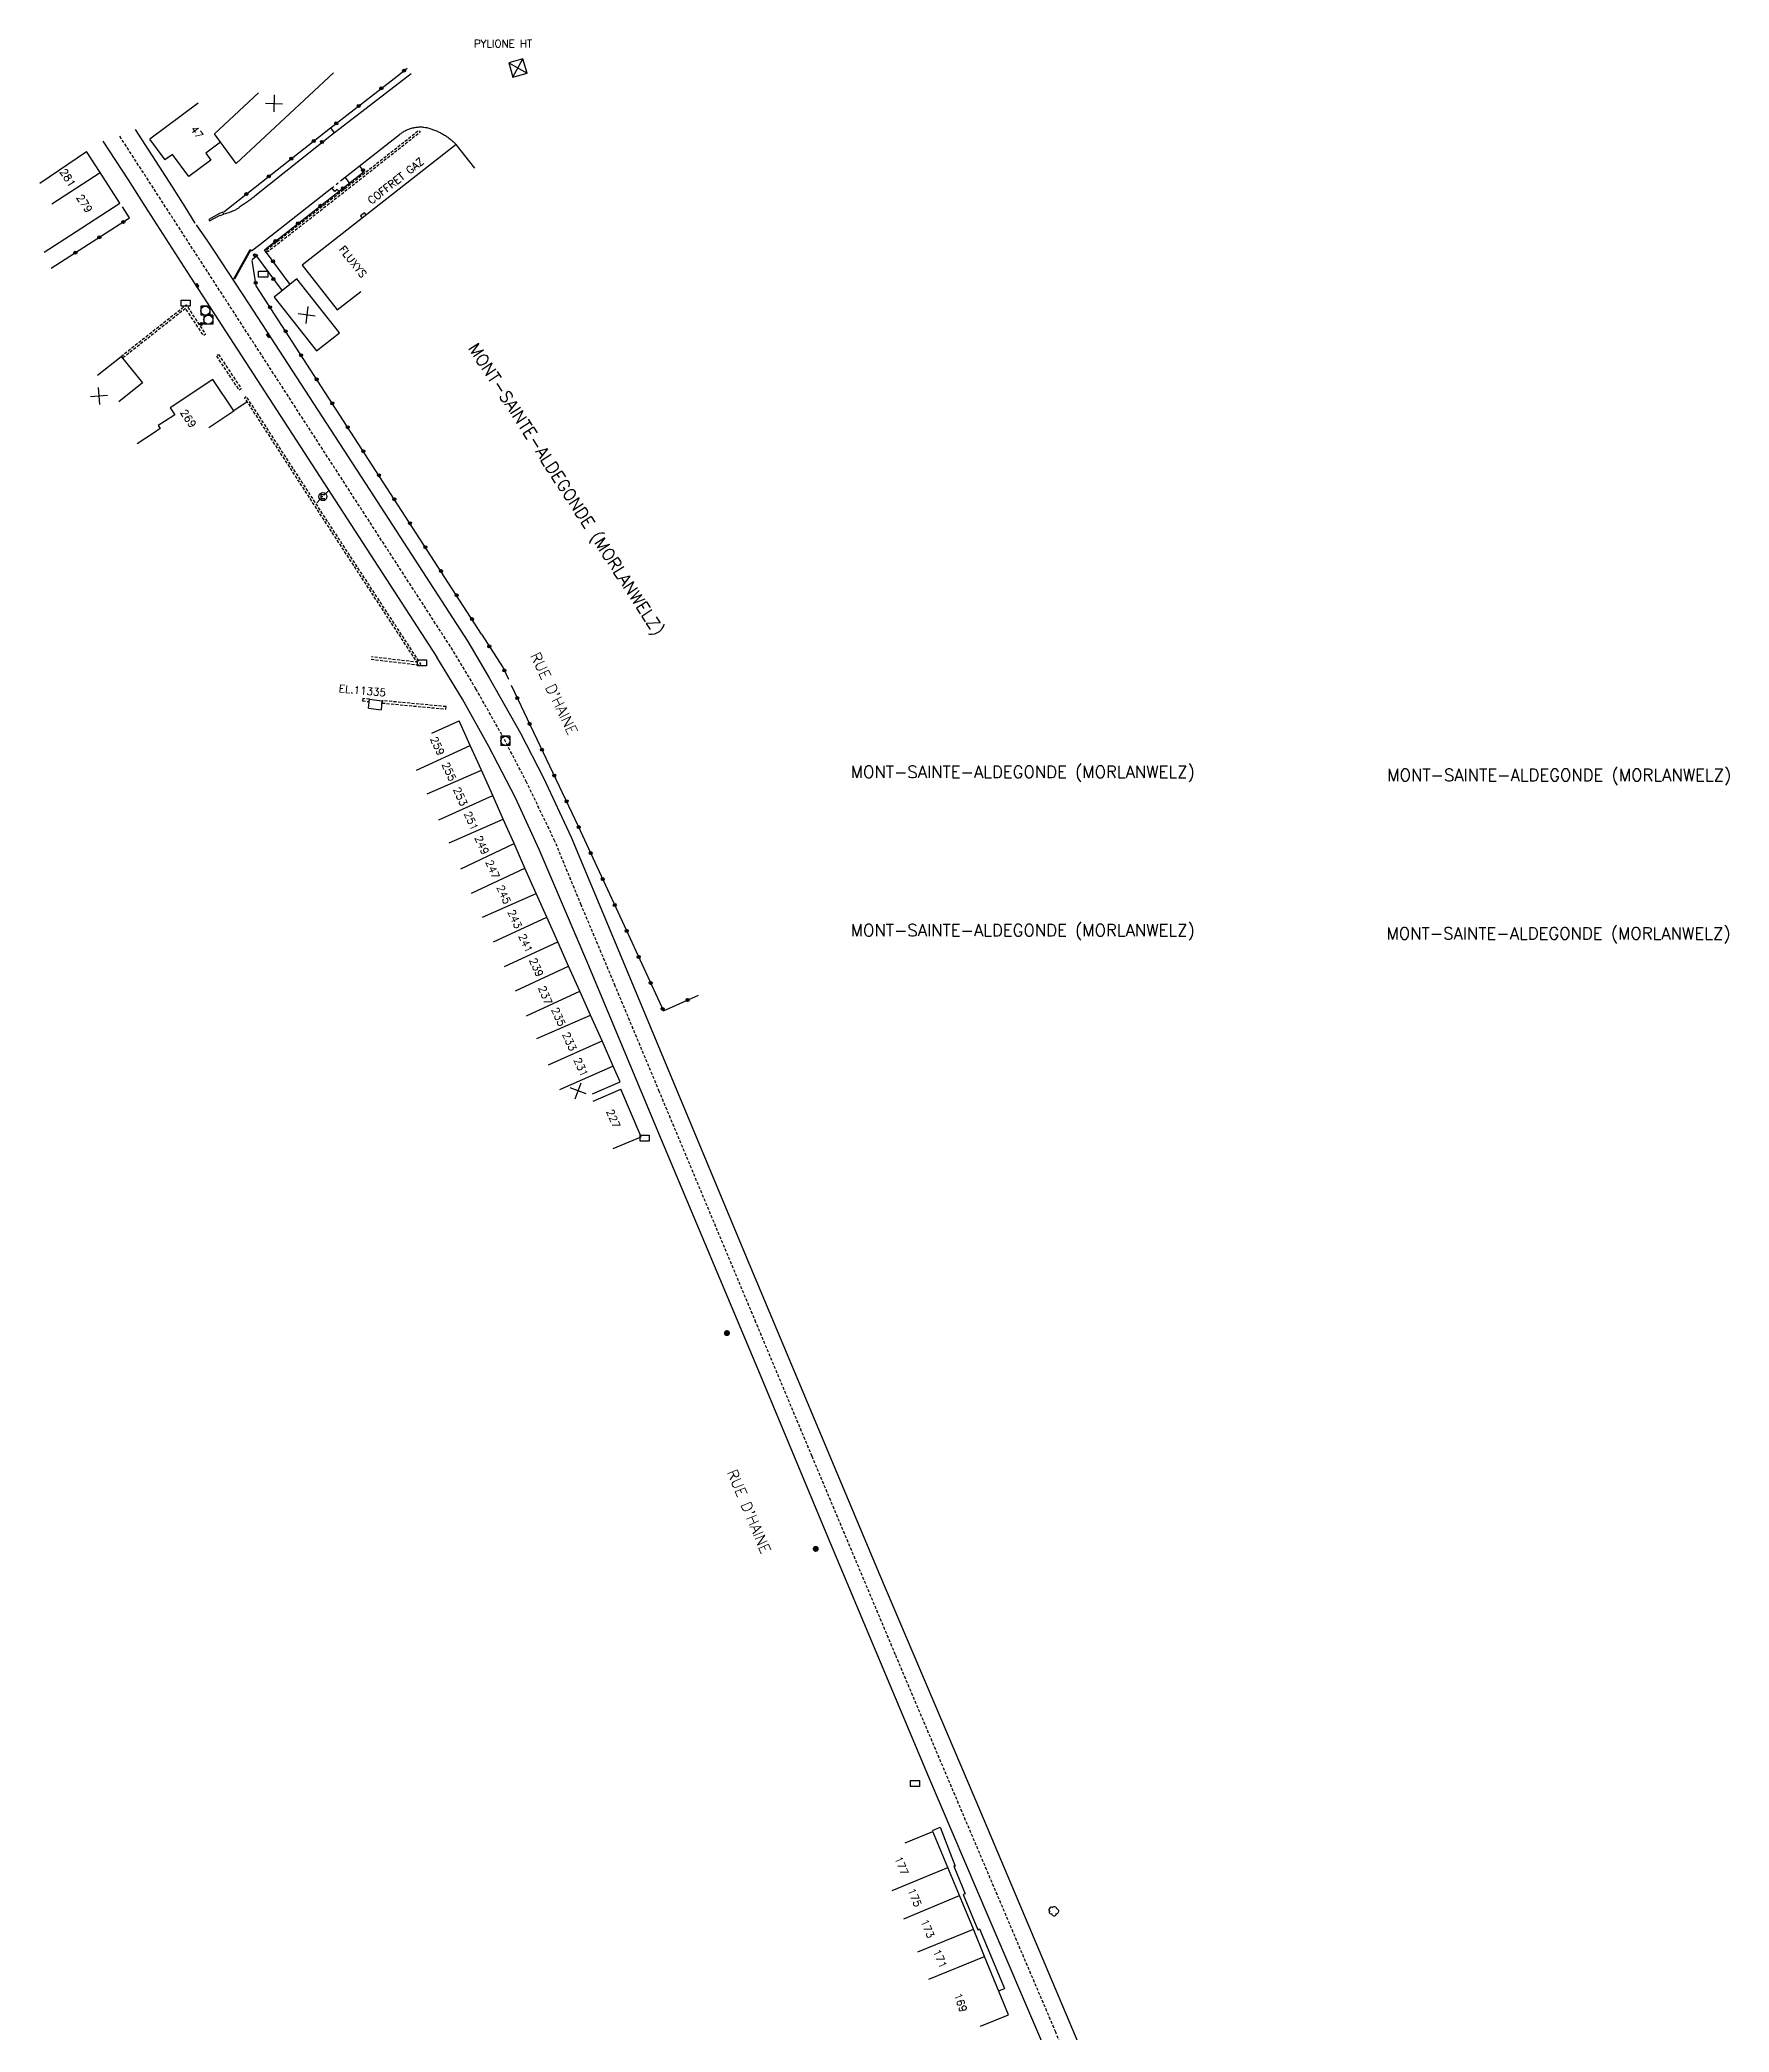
# Model space of a CAD drawing. Header units: millimetres. Extents: x 139000 to 140000, y 124000 to 124885.
# Drawn here: x 139292.3 to 139573, y 124554.5 to 124885.5 of the extents above; entities that cross this region are included whole.
import ezdxf
from ezdxf.enums import TextEntityAlignment as Align

# ---------------------------------------------------------------- set-up
doc = ezdxf.new("R2010")
doc.units = ezdxf.units.MM
doc.linetypes.add('DASHED', pattern=[0.75, 0.5, -0.25])
doc.layers.get('0').update_dxf_attribs({"linetype": 'CONTINUOUS'})
for name, color, linetype in [('W0001', 6, 'DASHED'), ('W0008', 7, 'CONTINUOUS'), ('W0100', 7, 'CONTINUOUS'), ('W0105', 7, 'CONTINUOUS'), ('W0112', 1, 'DASHED'), ('W0300', 7, 'CONTINUOUS'), ('W0322', 7, 'CONTINUOUS'), ('W0400', 7, 'CONTINUOUS'), ('W0420', 7, 'CONTINUOUS'), ('W0471', 7, 'CONTINUOUS'), ('W0473', 7, 'CONTINUOUS'), ('W0980', 7, 'CONTINUOUS'), ('W0984', 7, 'CONTINUOUS'), ('W0989', 7, 'CONTINUOUS'), ('W0991', 7, 'CONTINUOUS'), ('W1102', 7, 'CONTINUOUS'), ('W1471', 7, 'CONTINUOUS'), ('W1473', 7, 'CONTINUOUS')]:
    doc.layers.add(name, color=color, linetype=linetype)
doc.styles.get("Standard").update_dxf_attribs({"font": 'romans.shx', "width": 0.85})

# ---------------------------------------------------------------- blocks, each defined once
blk = doc.blocks.new('t322o')
at = {"color": 0, "linetype": 'Continuous'}
for radius in [0.25, 0.15]:
    blk.add_circle((0, 0), radius, dxfattribs=at)
blk = doc.blocks.new('t991o')
at = {"color": 0, "linetype": 'Continuous'}
for p, q in [((-1, 1), (1, -1)), ((-1, -1), (1, 1))]:
    blk.add_line(p, q, dxfattribs=at)
blk = doc.blocks.new('T420')
for p, q in [((0.75, 0.75), (-0.75, 0.75)), ((-0.75, 0.75), (-0.75, -0.75)), ((0.75, 0.75), (0.75, -0.75)), ((0.75, -0.75), (-0.75, -0.75))]:
    blk.add_line(p, q)
blk.add_ellipse((0, 0), major_axis=(-0.53, 0.53), ratio=1, start_param=3.926991, end_param=10.210176)
blk = doc.blocks.new('T400')
for p, q in [((-0.15, 0.3), (0.15, 0.3)), ((-0.15, -0.25), (-0.15, 0.3)), ((-0.15, 0.15), (0.15, 0.15)), ((-0.15, 0), (0.15, 0)), ((0.15, 0.3), (0.15, -0.25)), ((-0.15, -0.15), (0.15, -0.15)), ((-0.15, -0.25), (-0.15, -0.3)), ((-0.15, -0.3), (0.15, -0.3)), ((0.15, -0.3), (0.15, -0.25))]:
    blk.add_line(p, q)
blk = doc.blocks.new('T471')
for p, q in [((-0.333334, 0.333334), (-0.333334, -0.333334)), ((-0.333334, 0.333334), (0.333334, 0.333334)), ((-0.333334, 0), (0, 0)), ((0.500001, 0.500001), (1.000002, 1.000002)), ((-0.500001, -0.500001), (-1.000002, -1.000002)), ((-0.333334, -0.333334), (0.333334, -0.333334))]:
    blk.add_line(p, q)
blk.add_ellipse((0, 0), major_axis=(0.471405, 0.471405), ratio=1, start_param=5.4977871438, end_param=11.780972451)
blk = doc.blocks.new('T300')
for p, q in [((-0.8, 0.51), (-0.86, 0.34)), ((-0.86, 0.34), (-0.86, 0.17)), ((-0.86, 0.17), (-0.74, 0.06)), ((-0.69, 0.63), (-0.8, 0.51)), ((-0.8, -0.06), (-0.74, 0.06)), ((-0.74, 0.06), (-0.69, 0.11)), ((-0.57, 0.69), (-0.69, 0.63)), ((-0.46, 0.69), (-0.57, 0.69)), ((-0.29, 0.63), (-0.46, 0.69)), ((-0.29, 0.63), (-0.17, 0.74)), ((-0.23, 0.57), (-0.29, 0.63)), ((-0.17, 0.74), (-0.06, 0.8)), ((-0.06, 0.8), (0.06, 0.8)), ((0.06, 0.8), (0.23, 0.74)), ((0.23, 0.74), (0.34, 0.63)), ((0.34, 0.63), (0.4, 0.51)), ((0.46, 0.46), (0.34, 0.46)), ((0.4, 0.51), (0.4, 0.46)), ((0.57, 0.4), (0.46, 0.46)), ((0.57, 0.4), (0.69, 0.29)), ((0.69, 0.29), (0.74, 0.17)), ((0.74, 0.06), (0.69, -0.17)), ((0.74, 0.17), (0.74, 0.06)), ((-0.8, -0.17), (-0.8, -0.06)), ((-0.8, -0.23), (-0.8, -0.17)), ((-0.74, -0.34), (-0.8, -0.23)), ((-0.69, -0.4), (-0.74, -0.34)), ((-0.51, -0.46), (-0.69, -0.4)), ((-0.4, -0.46), (-0.51, -0.46)), ((-0.4, -0.46), (-0.34, -0.46)), ((-0.34, -0.46), (-0.34, -0.4)), ((-0.34, -0.51), (-0.34, -0.46)), ((-0.29, -0.63), (-0.34, -0.51)), ((-0.17, -0.74), (-0.29, -0.63)), ((-0.06, -0.8), (-0.17, -0.74)), ((0.06, -0.8), (-0.06, -0.8)), ((0.17, -0.74), (0.06, -0.8)), ((0.23, -0.69), (0.17, -0.74)), ((0.29, -0.46), (0.23, -0.46)), ((0.29, -0.63), (0.23, -0.69)), ((0.46, -0.4), (0.29, -0.46)), ((0.34, -0.51), (0.29, -0.63)), ((0.34, -0.51), (0.34, -0.46)), ((0.57, -0.34), (0.46, -0.4)), ((0.63, -0.29), (0.57, -0.34)), ((0.69, -0.17), (0.63, -0.29))]:
    blk.add_line(p, q)
blk = doc.blocks.new('T1471')
at = {"color": 0, "linetype": 'Continuous', "flags": 128}
blk.add_lwpolyline([(-0.75, -0.5), (-0.75, 0.5), (0.75, 0.5), (0.75, -0.5), (-0.75, -0.5)], dxfattribs=at)
blk = doc.blocks.new('T1473')
at = {"color": 0, "linetype": 'Continuous', "const_width": 0.5, "flags": 128}
blk.add_lwpolyline([(-0.25, 0, 1), (0.25, 0, 1)], format="xyb", close=True, dxfattribs=at)

msp = doc.modelspace()

# ---------------------------------------------------------------- linework, layer by layer
at = {"layer": 'W0001', "flags": 128}
msp.add_lwpolyline([(139360.89, 124784.07), (139305.43, 124869.63)], dxfattribs=at)
at = {"layer": 'W0001'}
msp.add_lwpolyline([(139464.81, 124545.03), (139461.1, 124554.46), (139455.5, 124567.58), (139447.88, 124585.51), (139434.45, 124617.17), (139420.6, 124650.12), (139411.27, 124672.38), (139404.31, 124688.99), (139395.21, 124710.75), (139387.89, 124728.27), (139382.23, 124741.72), (139377.86, 124752.33), (139373.16, 124762.12), (139369.04, 124770.01), (139364.74, 124777.63), (139360.89, 124784.07)], dxfattribs=at)
at = {"layer": 'W0008', "flags": 128}
for points in [[(139353.99, 124879.85), (139340.73, 124869.63), (139328.01, 124859.49), (139327.84, 124859.36), (139327.67, 124859.23), (139327.49, 124859.09), (139327.32, 124858.96), (139327.14, 124858.83), (139326.96, 124858.71), (139326.78, 124858.58), (139326.6, 124858.46), (139326.29, 124858.25), (139325.98, 124858.04), (139325.68, 124857.82), (139325.38, 124857.6), (139325.27, 124857.53), (139325.17, 124857.46), (139325.06, 124857.39), (139324.95, 124857.33), (139324.84, 124857.26), (139324.73, 124857.2), (139324.62, 124857.14), (139324.5, 124857.09), (139324.3, 124856.99), (139324.09, 124856.9), (139323.88, 124856.82), (139323.67, 124856.75), (139323.46, 124856.69), (139323.24, 124856.63), (139323.03, 124856.58), (139322.81, 124856.53, 5.913967)], [(139342.22, 124862.03), (139342.99, 124862.64), (139352.03, 124869.73), (139352.16, 124869.84), (139352.29, 124869.94), (139352.42, 124870.03), (139352.55, 124870.13), (139352.69, 124870.21), (139352.83, 124870.3), (139352.97, 124870.37), (139353.11, 124870.45), (139353.26, 124870.52), (139353.41, 124870.58), (139353.56, 124870.65), (139353.71, 124870.7), (139353.86, 124870.75), (139354.02, 124870.8), (139354.17, 124870.84), (139354.33, 124870.88), (139354.49, 124870.91), (139354.65, 124870.94), (139354.81, 124870.96), (139354.97, 124870.98), (139355.13, 124870.99), (139355.3, 124871), (139355.46, 124871), (139355.62, 124871), (139355.78, 124871), (139355.94, 124870.98), (139356.1, 124870.97), (139356.27, 124870.94), (139356.43, 124870.92), (139356.58, 124870.89), (139356.74, 124870.85), (139356.9, 124870.81), (139357.06, 124870.76), (139357.22, 124870.71), (139357.38, 124870.66), (139357.54, 124870.6), (139357.7, 124870.55), (139357.86, 124870.49), (139358.01, 124870.42), (139358.17, 124870.36), (139358.32, 124870.29), (139358.47, 124870.22), (139358.63, 124870.15), (139358.78, 124870.07), (139358.92, 124869.99), (139359.07, 124869.91), (139359.22, 124869.83), (139359.36, 124869.75), (139359.51, 124869.66), (139359.65, 124869.57), (139359.79, 124869.48), (139359.93, 124869.38), (139360.07, 124869.28), (139360.2, 124869.19), (139360.34, 124869.08), (139360.47, 124868.98), (139360.6, 124868.88), (139360.73, 124868.77), (139360.86, 124868.66), (139360.99, 124868.55), (139361.11, 124868.43), (139361.23, 124868.32), (139361.35, 124868.2), (139361.47, 124868.08, 0.132005)]]:
    msp.add_lwpolyline(points, format="xyb", dxfattribs=at)
for points in [[(139318.08, 124855), (139318.07, 124855.02), (139316.42, 124857.73), (139314.3, 124861.07), (139308.14, 124870.6)], [(139343.89, 124861.5), (139342.99, 124862.64)], [(139327.43, 124850.44), (139328.81, 124851.49), (139340.8, 124860.9), (139341.09, 124861.13)], [(139341.48, 124861.44), (139341.83, 124861.72)], [(139318.25, 124854.75), (139320.11, 124852.04), (139321.22, 124850.38), (139327.04, 124841.53), (139347.72, 124809.72), (139363.36, 124785.53)]]:
    msp.add_lwpolyline(points, dxfattribs=at)
at = {"layer": 'W0008'}
for points in [[(139302.72, 124868.66), (139306.96, 124862.21), (139309.7, 124857.85), (139316.7, 124847), (139358.24, 124782.9)], [(139342.09, 124860.09), (139341.69, 124860.61), (139341.27, 124860.3), (139340.8, 124860.9)], [(139363.36, 124785.53), (139366.95, 124779.45), (139372.13, 124770.28), (139375.98, 124762.84), (139380.57, 124752.99), (139387.59, 124736.17), (139410.08, 124682.25), (139431.81, 124630.49), (139448.6, 124591.05), (139465.52, 124550.98)], [(139506.41, 124353.29), (139503.08, 124369.24), (139497.77, 124394.37), (139492.82, 124417.92), (139487.81, 124441.68), (139482.61, 124466.74), (139477.64, 124490.72), (139473.6, 124509), (139470.22, 124520.78), (139466.27, 124533.42), (139463.78, 124540.16), (139458.64, 124553.32), (139450.02, 124573.33), (139440, 124596.8), (139423.65, 124635.71), (139411.57, 124664.65), (139395.58, 124702.72), (139383.32, 124732.04), (139375.22, 124750.96), (139371.31, 124759.55), (139366.89, 124768.08), (139362.48, 124775.93), (139358.24, 124782.9)]]:
    msp.add_lwpolyline(points, dxfattribs=at)
at = {"layer": 'W0008', "flags": 128}
for points in [[(139320.34, 124855.64), (139320.47, 124855.4), (139322.23, 124856.35), (139322.25, 124856.31), (139322.81, 124856.53), (139322.69, 124856.83), (139322.12, 124856.6)], [(139327.22, 124850.67), (139327.31, 124850.61), (139324.6, 124845.73), (139324.5, 124845.77)]]:
    msp.add_lwpolyline(points, close=True, dxfattribs=at)
at = {"layer": 'W0100'}
for p, q in [((139346.88, 124774.46), (139347.02, 124775.92)), ((139346.88, 124774.46), (139348.96, 124774.18)), ((139357.4, 124770.3), (139361.96, 124772.33)), ((139384.22, 124709.16), (139388.82, 124711.11)), ((139436.07, 124585.89), (139440.69, 124587.81))]:
    msp.add_line(p, q, dxfattribs=at)
for points in [[(139341.08, 124880), (139341.08, 124880), (139324.86, 124864.91), (139321.27, 124869.84)], [(139301.85, 124829.76), (139305.75, 124832.89), (139309.3, 124828.47), (139305.41, 124825.34)], [(139347.02, 124775.92), (139349.11, 124775.63), (139348.96, 124774.18)], [(139384.12, 124710.37), (139388.7, 124712.38), (139387.55, 124714.98), (139385.69, 124719.15), (139383.78, 124723.45), (139382.02, 124727.4), (139380.14, 124731.59), (139378.34, 124735.64), (139376.53, 124739.69), (139374.75, 124743.65), (139372.87, 124747.84), (139371.08, 124751.93), (139369.26, 124756), (139367.52, 124759.94), (139365.64, 124764.12), (139363.8, 124768.22), (139361.96, 124772.33)], [(139387.56, 124701.26), (139392.17, 124703.21), (139388.82, 124711.11)], [(139448.61, 124555.44), (139453.24, 124557.33), (139449.28, 124567.05), (139447.42, 124571.59), (139445.09, 124577.16), (139443.18, 124581.81), (139440.69, 124587.81)]]:
    msp.add_lwpolyline(points, dxfattribs=at)
at = {"layer": 'W0100', "flags": 128}
for points in [[(139292.99, 124850.21), (139297.18, 124852.92), (139305.56, 124858.35), (139302.27, 124863.41), (139300, 124866.91)], [(139322.28, 124868.45), (139319.83, 124866.63), (139320.68, 124865.46), (139317.01, 124862.77), (139314.33, 124866.44), (139313.51, 124865.88), (139313.5, 124865.85), (139313.11, 124865.54), (139310.56, 124868.95)], [(139364.55, 124864.14), (139361.47, 124868.08), (139335.87, 124848.03), (139341.69, 124840.6), (139345.63, 124843.68)], [(139346.52, 124856.37), (139346.22, 124856.75), (139345.55, 124856.21), (139345.85, 124855.84)], [(139320.34, 124821.07), (139324.51, 124823.84), (139321.03, 124829.07), (139313.92, 124824.35), (139314.68, 124823.15), (139312.95, 124822.05), (139311.93, 124821.41), (139312.28, 124820.88), (139311.33, 124820.26), (139308.42, 124818.36)]]:
    msp.add_lwpolyline(points, dxfattribs=at)
msp.add_lwpolyline([(139338.25, 124833.78), (139342.04, 124836.77), (139334.97, 124845.75), (139331.18, 124842.75)], close=True, dxfattribs=at)
at = {"layer": 'W0105'}
for p, q in [((139440.61, 124587.99), (139441.9, 124588.52)), ((139451.61, 124561.32), (139452.58, 124561.72))]:
    msp.add_line(p, q, dxfattribs=at)
msp.add_lwpolyline([(139441.9, 124588.52), (139444.4, 124582.06), (139444.18, 124582.06), (139446.05, 124577.45), (139445.73, 124577.32), (139448.15, 124571.46), (139448.44, 124571.64), (139452.58, 124561.72)], dxfattribs=at)
at = {"layer": 'W0112'}
for p, q in [((139345.94, 124776.03), (139345.9, 124775.63)), ((139347.02, 124775.92), (139345.94, 124776.03)), ((139349.18, 124775.69), (139349.14, 124775.29)), ((139359.76, 124774.69), (139349.18, 124775.69))]:
    msp.add_line(p, q, dxfattribs=at)
at = {"layer": 'W0112', "flags": 128}
for points in [[(139329.92, 124850.59), (139343.05, 124860.85), (139355.23, 124870.44), (139355.48, 124870.13), (139343.3, 124860.53), (139330.17, 124850.27)], [(139321.94, 124833.22), (139325.72, 124827.51), (139325.39, 124827.29), (139321.61, 124833)]]:
    msp.add_lwpolyline(points, close=True, dxfattribs=at)
for points in [[(139305.75, 124832.89), (139316.58, 124841.44), (139319.79, 124836.55), (139319.46, 124836.33), (139316.48, 124840.86), (139306, 124832.58)], [(139347.32, 124782.56), (139355.43, 124781.61), (139355.6, 124781.72), (139340.92, 124804.16), (139327.03, 124825.54), (139326.6, 124826.17), (139326.27, 124825.94), (139326.69, 124825.32), (139340.58, 124803.94), (139354.89, 124782.08), (139347.36, 124782.96)]]:
    msp.add_lwpolyline(points, dxfattribs=at)
at = {"layer": 'W0112'}
for points in [[(139345.9, 124775.63), (139346.98, 124775.52), (139347.02, 124775.92)], [(139349.14, 124775.29), (139359.72, 124774.29), (139359.76, 124774.69)]]:
    msp.add_lwpolyline(points, dxfattribs=at)
at = {"layer": 'W0322', "flags": 128}
for points in [[(139322.85, 124856.91), (139340.56, 124870.86), (139351.12, 124879.06), (139353.3, 124880.75)], [(139340.56, 124870.86), (139341.19, 124870.05)], [(139333.84, 124844.85), (139329.57, 124850.61), (139346.15, 124863.59), (139345.45, 124864.5)], [(139294.15, 124847.52), (139307.16, 124855.89), (139305.98, 124857.72)], [(139327.55, 124848.96), (139328.48, 124849.75)], [(139328.26, 124849.56), (139332.51, 124843.8)], [(139365.66, 124786.72), (139339.69, 124826.87), (139328.22, 124844.62), (139327.57, 124848.83)], [(139326.7, 124825.31), (139324.51, 124823.84)]]:
    msp.add_lwpolyline(points, dxfattribs=at)
at = {"layer": 'W0322'}
for points in [[(139365.66, 124786.72), (139369.26, 124781.15), (139370.17, 124779.23)], [(139370.57, 124778.24), (139381.75, 124754.85), (139389.37, 124738.33), (139395.91, 124724.15), (139401.7, 124726.75)]]:
    msp.add_lwpolyline(points, dxfattribs=at)
at = {"layer": 'W0473'}
msp.add_lwpolyline([(139370.22, 124881.66), (139370.89, 124879.3), (139373.22, 124879.96), (139372.55, 124882.32)], close=True, dxfattribs=at)
for points in [[(139370.22, 124881.66), (139373.22, 124879.96)], [(139370.89, 124879.3), (139372.55, 124882.32)]]:
    msp.add_lwpolyline(points, dxfattribs=at)
at = {"layer": 'W1102'}
for p, q in [((139354.85, 124764.16), (139363.8, 124768.22)), ((139356.62, 124760.2), (139365.64, 124764.12)), ((139358.57, 124755.86), (139367.52, 124759.94)), ((139360.27, 124752.08), (139369.26, 124756)), ((139362.2, 124747.76), (139371.08, 124751.93)), ((139364.02, 124743.69), (139372.87, 124747.84)), ((139365.8, 124739.72), (139374.75, 124743.65)), ((139367.63, 124735.63), (139376.53, 124739.69)), ((139369.47, 124731.53), (139378.34, 124735.64)), ((139371.3, 124727.45), (139380.14, 124731.59)), ((139373.14, 124723.34), (139382.02, 124727.4)), ((139374.84, 124719.54), (139383.78, 124723.45)), ((139376.79, 124715.19), (139385.69, 124719.15)), ((139387.55, 124714.98), (139378.64, 124711.05)), ((139433.93, 124578.02), (139443.18, 124581.81)), ((139435.87, 124573.29), (139445.09, 124577.16)), ((139438.17, 124567.8), (139447.42, 124571.59)), ((139440.02, 124563.28), (139449.28, 124567.05))]:
    msp.add_line(p, q, dxfattribs=at)
at = {"layer": 'W1102', "flags": 128}
for points in [[(139321.27, 124869.84), (139328.59, 124876.65)], [(139318.58, 124874.93), (139310.56, 124868.95)], [(139292.26, 124861.64), (139300, 124866.91)], [(139294.23, 124858.22), (139302.27, 124863.41)]]:
    msp.add_lwpolyline(points, dxfattribs=at)

# ---------------------------------------------------------------- block references
at = {"layer": 'W0300'}
msp.add_blockref('T300', (139460.83, 124574.52), dxfattribs=at)
at = {"layer": 'W0322'}
for p, rotation in [((139352.77, 124880.34), 37.83347560887113), ((139349.01, 124877.42), 37.83347560878413), ((139345.26, 124874.51), 37.83347560878413), ((139341.51, 124871.6), 37.83347560878413), ((139334.04, 124865.73), 38.22340073934764), ((139337.78, 124868.66), 38.22340073934764), ((139330.31, 124862.79), 38.22340073934764), ((139345.97, 124863.81), 127.2910146090061), ((139326.58, 124859.85), 38.22340073934764), ((139342.63, 124860.83), 38.05553898290677), ((139338.89, 124857.91), 38.05553898290677), ((139302.14, 124852.66), 32.74884130999965), ((139306.14, 124855.23), 32.74884130999965), ((139335.15, 124854.98), 38.05553898290677), ((139298.15, 124850.09), 32.74884130999965), ((139331.41, 124852.05), 38.05553898290677), ((139331.01, 124848.67), 126.4741440778392), ((139331.08, 124845.74), 306.474144078233), ((139328.15, 124845.12), 98.85176407243425), ((139330.53, 124841.05), 122.862095742398), ((139333.11, 124837.06), 122.862095742398), ((139335.68, 124833.07), 122.862095742398), ((139338.26, 124829.08), 122.862095742398), ((139340.84, 124825.09), 122.9612364752526), ((139343.43, 124821.11), 122.9612364752526), ((139346.01, 124817.12), 122.9612364752526), ((139348.6, 124813.14), 122.9612364752526), ((139351.18, 124809.15), 122.9612364752526), ((139353.76, 124805.17), 122.9612364752526), ((139356.35, 124801.18), 122.9612364752526), ((139358.93, 124797.2), 122.9612364752526), ((139361.52, 124793.21), 122.9612364752526), ((139364.1, 124789.23), 122.9612364752526), ((139366.95, 124784.72), 302.8509685899376), ((139369.47, 124780.7), 295.4077000340398), ((139371.59, 124776.1), 295.5510281127019), ((139373.64, 124771.82), 295.5510281127019), ((139375.69, 124767.53), 295.5510281127019), ((139377.74, 124763.24), 295.5510281127019), ((139379.79, 124758.96), 295.5510281127019), ((139381.83, 124754.67), 294.7499095136516), ((139383.82, 124750.36), 294.7499095136516), ((139385.81, 124746.04), 294.7499095136516), ((139387.8, 124741.73), 294.7499095136516), ((139389.79, 124737.42), 294.7719913402271), ((139391.78, 124733.1), 294.7719913402271), ((139393.77, 124728.79), 294.7719913402271), ((139395.76, 124724.48), 294.7719913402271), ((139399.92, 124725.95), 24.10931651252822)]:
    msp.add_blockref('t322o', p, dxfattribs=dict(at, rotation=rotation))
for p in [(139339.17, 124868.51), (139328.01, 124849.69), (139319.1, 124838.28)]:
    msp.add_blockref('t322o', p, dxfattribs=at)
at = {"layer": 'W0400'}
for p, rotation in [((139318.39, 124844.67), 32.96124565580485), ((139330.22, 124836.36), 33.02450065611917)]:
    msp.add_blockref('T400', p, dxfattribs=dict(at, rotation=rotation))
at = {"layer": 'W0420'}
for p in [(139319.76, 124840.47), (139320.25, 124838.99), (139369.62, 124769.01)]:
    msp.add_blockref('T420', p, dxfattribs=at)
at = {"layer": 'W0471'}
msp.add_blockref('T471', (139339.29, 124809.58), dxfattribs=at)
at = {"layer": 'W0991'}
for p, rotation in [((139331.17, 124874.92), 312.9327218822759), ((139336.61, 124839.76), 218.2290186200734), ((139302.07, 124826.29), 229.9172432414307), ((139381.72, 124710.86), 113.7540856511142)]:
    msp.add_blockref('t991o', p, dxfattribs=dict(at, rotation=rotation))
at = {"layer": 'W1471'}
for p in [(139329.37, 124846.55), (139316.47, 124841.72), (139355.77, 124781.96), (139392.79, 124702.97), (139437.71, 124595.76)]:
    msp.add_blockref('T1471', p, dxfattribs=at)
at = {"layer": 'W1473'}
for p in [(139406.45, 124670.6), (139421.21, 124634.76)]:
    msp.add_blockref('T1473', p, dxfattribs=at)

# ---------------------------------------------------------------- texts
at = {"layer": 'W0980'}
msp.add_text('MONT-SAINTE-ALDEGONDE (MORLANWELZ)', height=2, rotation=302.9612, dxfattribs=at).set_placement((139379.64, 124810.73), align=Align.MIDDLE)
for p in [(139455.6, 124763.7), (139544.77, 124763.19), (139455.6, 124737.39), (139544.64, 124736.88)]:
    msp.add_text('MONT-SAINTE-ALDEGONDE (MORLANWELZ)', height=2, dxfattribs=at).set_placement(p, align=Align.MIDDLE)
at = {"layer": 'W0984'}
msp.add_text('PYLIONE HT', height=1.25, dxfattribs=at).set_placement((139369.24, 124884.85), align=Align.MIDDLE)
for s, height, rotation, p in [('COFFRET GAZ', 1.25, 38.077, (139351.4, 124862.05)), ('FLUXYS', 1.25, 308.077, (139344.29, 124848.63)), ('EL.11335', 1.249, 354.7301, (139345.87, 124777.36))]:
    msp.add_text(s, height=height, rotation=rotation, dxfattribs=at).set_placement(p, align=Align.MIDDLE)
at = {"layer": 'W0989'}
for rotation, p in [(295.6049, (139377.71, 124776.88)), (292.8101, (139410.12, 124640.99))]:
    msp.add_text("RUE D'HAINE", height=1.75, rotation=rotation, dxfattribs=at).set_placement(p, align=Align.MIDDLE)
at = {"layer": 'W0991'}
for s, height, rotation, p in [('47', 1.25, 306.0283, (139318.36, 124870.13)), ('281', 1.25, 302.9106, (139296.9, 124862.56)), ('279', 1.25, 302.9261, (139299.68, 124858.28)), ('269', 1.25, 303.6372, (139316.94, 124822.58)), ('259', 1.25, 294.528, (139358.34, 124768.15)), ('255', 1.25, 294.2056, (139360.28, 124763.89)), ('253', 1.25, 294.1642, (139362.14, 124759.75)), ('251', 1.25, 293.8911, (139363.94, 124755.72)), ('249', 1.25, 294.1074, (139365.73, 124751.69)), ('247', 1.25, 293.645, (139367.51, 124747.66)), ('245', 1.25, 294.1565, (139369.37, 124743.47)), ('243', 1.25, 294.1523, (139371.2, 124739.39)), ('241', 1.25, 294.1664, (139373, 124735.38)), ('239', 1.249, 293.8583, (139374.79, 124731.37)), ('237', 1.25, 291.6469, (139376.26, 124726.74)), ('235', 1.25, 294.0941, (139378.46, 124723.15)), ('233', 1.25, 293.9128, (139380.29, 124719.05)), ('231', 1.249, 294.0247, (139382.18, 124714.8)), ('227', 1.249, 292.9565, (139387.57, 124706.23)), ('177', 1.249, 292.5634, (139435.47, 124582.13)), ('175', 1.25, 292.3069, (139437.66, 124576.83)), ('173', 1.25, 292.7476, (139439.8, 124571.67)), ('171', 1.25, 292.2672, (139441.87, 124566.67)), ('169', 1.25, 289.5544, (139445.3, 124559.38))]:
    msp.add_text(s, height=height, rotation=rotation, dxfattribs=at).set_placement(p, align=Align.MIDDLE)

doc.saveas('drawing.dxf')
